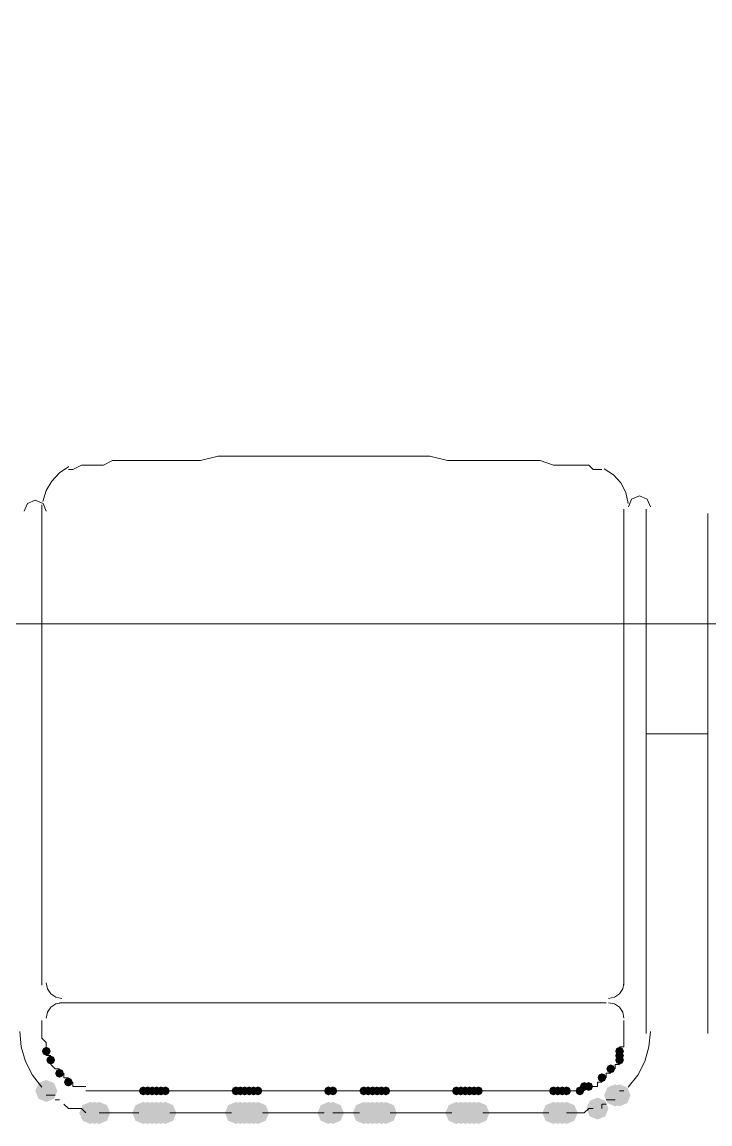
# Model space of a CAD drawing. Extents: x 185064 to 343242, y -369192 to -264966.
# Drawn here: x 233257 to 233750, y -302995 to -302205 of the extents above; entities that cross this region are included whole.
import ezdxf

# ---------------------------------------------------------------- set-up
doc = ezdxf.new("R2010")
doc.units = 0

# ---------------------------------------------------------------- blocks, each defined once
blk = doc.blocks.new('12222')
h = blk.add_hatch(color=3)
h.dxf.hatch_style = 2
h.paths.add_polyline_path([(236885.36, -306345.5), (236883.04, -306351.07), (236877.47, -306353.39), (236871.89, -306351.07), (236869.57, -306345.5), (236871.89, -306339.92), (236877.47, -306337.6), (236883.04, -306339.92)])
h = blk.add_hatch(color=3)
h.dxf.hatch_style = 2
h.paths.add_polyline_path([(236849.05, -306345.5), (236848.12, -306347.73), (236845.89, -306348.65), (236843.66, -306347.73), (236842.73, -306345.5), (236843.66, -306343.27), (236845.89, -306342.34), (236848.12, -306343.27)])
h = blk.add_hatch(color=3)
h.dxf.hatch_style = 2
h.paths.add_polyline_path([(236852.2, -306345.5), (236851.28, -306347.73), (236849.05, -306348.65), (236846.82, -306347.73), (236845.89, -306345.5), (236846.82, -306343.27), (236849.05, -306342.34), (236851.28, -306343.27)])
h = blk.add_hatch(color=3)
h.dxf.hatch_style = 2
h.paths.add_polyline_path([(236855.36, -306345.5), (236854.43, -306347.73), (236852.2, -306348.65), (236849.97, -306347.73), (236849.05, -306345.5), (236849.97, -306343.27), (236852.2, -306342.34), (236854.43, -306343.27)])
h = blk.add_hatch(color=3)
h.dxf.hatch_style = 2
h.paths.add_polyline_path([(236885.36, -306348.65), (236883.04, -306354.23), (236877.47, -306356.55), (236871.89, -306354.23), (236869.57, -306348.65), (236871.89, -306343.08), (236877.47, -306340.76), (236883.04, -306343.08)])
h = blk.add_hatch(color=3)
h.dxf.hatch_style = 2
h.paths.add_polyline_path([(236861.68, -306351.81), (236860.75, -306354.04), (236858.52, -306354.97), (236856.29, -306354.04), (236855.36, -306351.81), (236856.29, -306349.58), (236858.52, -306348.65), (236860.75, -306349.58)])
h = blk.add_hatch(color=3)
h.dxf.hatch_style = 2
h.paths.add_polyline_path([(236867.99, -306358.13), (236867.07, -306360.36), (236864.84, -306361.29), (236862.61, -306360.36), (236861.68, -306358.13), (236862.61, -306355.9), (236864.84, -306354.97), (236867.07, -306355.9)])
h = blk.add_hatch(color=3)
h.dxf.hatch_style = 2
h.paths.add_polyline_path([(236894.84, -306361.29), (236892.52, -306366.86), (236886.94, -306369.18), (236881.37, -306366.86), (236879.05, -306361.29), (236881.37, -306355.71), (236886.94, -306353.39), (236892.52, -306355.71)])
h = blk.add_hatch(color=3)
h.dxf.hatch_style = 2
h.paths.add_polyline_path([(236874.31, -306367.6), (236873.38, -306369.83), (236871.15, -306370.76), (236868.92, -306369.83), (236867.99, -306367.6), (236868.92, -306365.37), (236871.15, -306364.44), (236873.38, -306365.37)])
h = blk.add_hatch(color=3)
h.dxf.hatch_style = 2
h.paths.add_polyline_path([(236874.31, -306370.76), (236873.38, -306372.99), (236871.15, -306373.92), (236868.92, -306372.99), (236867.99, -306370.76), (236868.92, -306368.53), (236871.15, -306367.6), (236873.38, -306368.53)])
h = blk.add_hatch(color=3)
h.dxf.hatch_style = 2
h.paths.add_polyline_path([(236877.47, -306373.92), (236876.54, -306376.15), (236874.31, -306377.07), (236872.08, -306376.15), (236871.15, -306373.92), (236872.08, -306371.69), (236874.31, -306370.76), (236876.54, -306371.69)])
h = blk.add_hatch(color=3)
h.dxf.hatch_style = 2
h.paths.add_polyline_path([(236897.99, -306383.39), (236895.67, -306388.97), (236890.1, -306391.29), (236884.52, -306388.97), (236882.2, -306383.39), (236884.52, -306377.81), (236890.1, -306375.5), (236895.67, -306377.81)])
h = blk.add_hatch(color=3)
h.dxf.hatch_style = 2
h.paths.add_polyline_path([(236897.99, -306386.55), (236895.67, -306392.12), (236890.1, -306394.44), (236884.52, -306392.12), (236882.2, -306386.55), (236884.52, -306380.97), (236890.1, -306378.65), (236895.67, -306380.97)])
h = blk.add_hatch(color=3)
h.dxf.hatch_style = 2
h.paths.add_polyline_path([(236877.47, -306383.39), (236876.54, -306385.62), (236874.31, -306386.55), (236872.08, -306385.62), (236871.15, -306383.39), (236872.08, -306381.16), (236874.31, -306380.23), (236876.54, -306381.16)])
h = blk.add_hatch(color=3)
h.dxf.hatch_style = 2
h.paths.add_polyline_path([(236877.47, -306386.55), (236876.54, -306388.78), (236874.31, -306389.71), (236872.08, -306388.78), (236871.15, -306386.55), (236872.08, -306384.32), (236874.31, -306383.39), (236876.54, -306384.32)])
h = blk.add_hatch(color=3)
h.dxf.hatch_style = 2
h.paths.add_polyline_path([(236877.47, -306389.71), (236876.54, -306391.94), (236874.31, -306392.86), (236872.08, -306391.94), (236871.15, -306389.71), (236872.08, -306387.48), (236874.31, -306386.55), (236876.54, -306387.48)])
h = blk.add_hatch(color=3)
h.dxf.hatch_style = 2
h.paths.add_polyline_path([(236897.99, -306389.71), (236895.67, -306395.28), (236890.1, -306397.6), (236884.52, -306395.28), (236882.2, -306389.71), (236884.52, -306384.13), (236890.1, -306381.81), (236895.67, -306384.13)])
h = blk.add_hatch(color=3)
h.dxf.hatch_style = 2
h.paths.add_polyline_path([(236897.99, -306392.86), (236895.67, -306398.44), (236890.1, -306400.76), (236884.52, -306398.44), (236882.2, -306392.86), (236884.52, -306387.29), (236890.1, -306384.97), (236895.67, -306387.29)])
h = blk.add_hatch(color=3)
h.dxf.hatch_style = 2
h.paths.add_polyline_path([(236877.47, -306392.86), (236876.54, -306395.09), (236874.31, -306396.02), (236872.08, -306395.09), (236871.15, -306392.86), (236872.08, -306390.63), (236874.31, -306389.71), (236876.54, -306390.63)])
h = blk.add_hatch(color=3)
h.dxf.hatch_style = 2
h.paths.add_polyline_path([(236897.99, -306446.55), (236895.67, -306452.12), (236890.1, -306454.44), (236884.52, -306452.12), (236882.2, -306446.55), (236884.52, -306440.97), (236890.1, -306438.65), (236895.67, -306440.97)])
h = blk.add_hatch(color=3)
h.dxf.hatch_style = 2
h.paths.add_polyline_path([(236897.99, -306449.71), (236895.67, -306455.28), (236890.1, -306457.6), (236884.52, -306455.28), (236882.2, -306449.71), (236884.52, -306444.13), (236890.1, -306441.81), (236895.67, -306444.13)])
h = blk.add_hatch(color=3)
h.dxf.hatch_style = 2
h.paths.add_polyline_path([(236877.47, -306446.55), (236876.54, -306448.78), (236874.31, -306449.71), (236872.08, -306448.78), (236871.15, -306446.55), (236872.08, -306444.32), (236874.31, -306443.39), (236876.54, -306444.32)])
h = blk.add_hatch(color=3)
h.dxf.hatch_style = 2
h.paths.add_polyline_path([(236877.47, -306449.71), (236876.54, -306451.94), (236874.31, -306452.86), (236872.08, -306451.94), (236871.15, -306449.71), (236872.08, -306447.48), (236874.31, -306446.55), (236876.54, -306447.48)])
h = blk.add_hatch(color=3)
h.dxf.hatch_style = 2
h.paths.add_polyline_path([(236877.47, -306452.86), (236876.54, -306455.09), (236874.31, -306456.02), (236872.08, -306455.09), (236871.15, -306452.86), (236872.08, -306450.63), (236874.31, -306449.71), (236876.54, -306450.63)])
h = blk.add_hatch(color=3)
h.dxf.hatch_style = 2
h.paths.add_polyline_path([(236897.99, -306452.86), (236895.67, -306458.44), (236890.1, -306460.76), (236884.52, -306458.44), (236882.2, -306452.86), (236884.52, -306447.29), (236890.1, -306444.97), (236895.67, -306447.29)])
h = blk.add_hatch(color=3)
h.dxf.hatch_style = 2
h.paths.add_polyline_path([(236897.99, -306456.02), (236895.67, -306461.6), (236890.1, -306463.92), (236884.52, -306461.6), (236882.2, -306456.02), (236884.52, -306450.45), (236890.1, -306448.13), (236895.67, -306450.45)])
h = blk.add_hatch(color=3)
h.dxf.hatch_style = 2
h.paths.add_polyline_path([(236877.47, -306456.02), (236876.54, -306458.25), (236874.31, -306459.18), (236872.08, -306458.25), (236871.15, -306456.02), (236872.08, -306453.79), (236874.31, -306452.86), (236876.54, -306453.79)])
h = blk.add_hatch(color=3)
h.dxf.hatch_style = 2
h.paths.add_polyline_path([(236877.47, -306459.18), (236876.54, -306461.41), (236874.31, -306462.34), (236872.08, -306461.41), (236871.15, -306459.18), (236872.08, -306456.95), (236874.31, -306456.02), (236876.54, -306456.95)])
h = blk.add_hatch(color=3)
h.dxf.hatch_style = 2
h.paths.add_polyline_path([(236897.99, -306459.18), (236895.67, -306464.76), (236890.1, -306467.07), (236884.52, -306464.76), (236882.2, -306459.18), (236884.52, -306453.6), (236890.1, -306451.29), (236895.67, -306453.6)])
h = blk.add_hatch(color=3)
h.dxf.hatch_style = 2
h.paths.add_polyline_path([(236897.99, -306462.34), (236895.67, -306467.91), (236890.1, -306470.23), (236884.52, -306467.91), (236882.2, -306462.34), (236884.52, -306456.76), (236890.1, -306454.44), (236895.67, -306456.76)])
h = blk.add_hatch(color=3)
h.dxf.hatch_style = 2
h.paths.add_polyline_path([(236877.47, -306462.34), (236876.54, -306464.57), (236874.31, -306465.5), (236872.08, -306464.57), (236871.15, -306462.34), (236872.08, -306460.11), (236874.31, -306459.18), (236876.54, -306460.11)])
h = blk.add_hatch(color=3)
h.dxf.hatch_style = 2
h.paths.add_polyline_path([(236897.99, -306512.86), (236895.67, -306518.44), (236890.1, -306520.76), (236884.52, -306518.44), (236882.2, -306512.86), (236884.52, -306507.29), (236890.1, -306504.97), (236895.67, -306507.29)])
h = blk.add_hatch(color=3)
h.dxf.hatch_style = 2
h.paths.add_polyline_path([(236877.47, -306512.86), (236876.54, -306515.09), (236874.31, -306516.02), (236872.08, -306515.09), (236871.15, -306512.86), (236872.08, -306510.63), (236874.31, -306509.71), (236876.54, -306510.63)])
h = blk.add_hatch(color=3)
h.dxf.hatch_style = 2
h.paths.add_polyline_path([(236877.47, -306516.02), (236876.54, -306518.25), (236874.31, -306519.18), (236872.08, -306518.25), (236871.15, -306516.02), (236872.08, -306513.79), (236874.31, -306512.86), (236876.54, -306513.79)])
h = blk.add_hatch(color=3)
h.dxf.hatch_style = 2
h.paths.add_polyline_path([(236897.99, -306516.02), (236895.67, -306521.6), (236890.1, -306523.92), (236884.52, -306521.6), (236882.2, -306516.02), (236884.52, -306510.45), (236890.1, -306508.13), (236895.67, -306510.45)])
h = blk.add_hatch(color=3)
h.dxf.hatch_style = 2
h.paths.add_polyline_path([(236897.99, -306519.18), (236895.67, -306524.76), (236890.1, -306527.07), (236884.52, -306524.76), (236882.2, -306519.18), (236884.52, -306513.6), (236890.1, -306511.29), (236895.67, -306513.6)])
h = blk.add_hatch(color=3)
h.dxf.hatch_style = 2
h.paths.add_polyline_path([(236877.47, -306519.18), (236876.54, -306521.41), (236874.31, -306522.34), (236872.08, -306521.41), (236871.15, -306519.18), (236872.08, -306516.95), (236874.31, -306516.02), (236876.54, -306516.95)])
h = blk.add_hatch(color=3)
h.dxf.hatch_style = 2
h.paths.add_polyline_path([(236877.47, -306522.34), (236876.54, -306524.57), (236874.31, -306525.5), (236872.08, -306524.57), (236871.15, -306522.34), (236872.08, -306520.11), (236874.31, -306519.18), (236876.54, -306520.11)])
h = blk.add_hatch(color=3)
h.dxf.hatch_style = 2
h.paths.add_polyline_path([(236897.99, -306522.34), (236895.67, -306527.91), (236890.1, -306530.23), (236884.52, -306527.91), (236882.2, -306522.34), (236884.52, -306516.76), (236890.1, -306514.44), (236895.67, -306516.76)])
h = blk.add_hatch(color=3)
h.dxf.hatch_style = 2
h.paths.add_polyline_path([(236897.99, -306525.5), (236895.67, -306531.07), (236890.1, -306533.39), (236884.52, -306531.07), (236882.2, -306525.5), (236884.52, -306519.92), (236890.1, -306517.6), (236895.67, -306519.92)])
h = blk.add_hatch(color=3)
h.dxf.hatch_style = 2
h.paths.add_polyline_path([(236897.99, -306528.65), (236895.67, -306534.23), (236890.1, -306536.55), (236884.52, -306534.23), (236882.2, -306528.65), (236884.52, -306523.08), (236890.1, -306520.76), (236895.67, -306523.08)])
h = blk.add_hatch(color=3)
h.dxf.hatch_style = 2
h.paths.add_polyline_path([(236877.47, -306525.5), (236876.54, -306527.73), (236874.31, -306528.65), (236872.08, -306527.73), (236871.15, -306525.5), (236872.08, -306523.27), (236874.31, -306522.34), (236876.54, -306523.27)])
h = blk.add_hatch(color=3)
h.dxf.hatch_style = 2
h.paths.add_polyline_path([(236877.47, -306528.65), (236876.54, -306530.88), (236874.31, -306531.81), (236872.08, -306530.88), (236871.15, -306528.65), (236872.08, -306526.42), (236874.31, -306525.5), (236876.54, -306526.42)])
h = blk.add_hatch(color=3)
h.dxf.hatch_style = 2
h.paths.add_polyline_path([(236897.99, -306550.76), (236895.67, -306556.33), (236890.1, -306558.65), (236884.52, -306556.33), (236882.2, -306550.76), (236884.52, -306545.18), (236890.1, -306542.86), (236895.67, -306545.18)])
h = blk.add_hatch(color=3)
h.dxf.hatch_style = 2
h.paths.add_polyline_path([(236877.47, -306550.76), (236876.54, -306552.99), (236874.31, -306553.92), (236872.08, -306552.99), (236871.15, -306550.76), (236872.08, -306548.53), (236874.31, -306547.6), (236876.54, -306548.53)])
h = blk.add_hatch(color=3)
h.dxf.hatch_style = 2
h.paths.add_polyline_path([(236877.47, -306553.92), (236876.54, -306556.15), (236874.31, -306557.07), (236872.08, -306556.15), (236871.15, -306553.92), (236872.08, -306551.69), (236874.31, -306550.76), (236876.54, -306551.69)])
h = blk.add_hatch(color=3)
h.dxf.hatch_style = 2
h.paths.add_polyline_path([(236897.99, -306553.92), (236895.67, -306559.49), (236890.1, -306561.81), (236884.52, -306559.49), (236882.2, -306553.92), (236884.52, -306548.34), (236890.1, -306546.02), (236895.67, -306548.34)])
h = blk.add_hatch(color=3)
h.dxf.hatch_style = 2
h.paths.add_polyline_path([(236897.99, -306604.44), (236895.67, -306610.02), (236890.1, -306612.34), (236884.52, -306610.02), (236882.2, -306604.44), (236884.52, -306598.87), (236890.1, -306596.55), (236895.67, -306598.87)])
h = blk.add_hatch(color=3)
h.dxf.hatch_style = 2
h.paths.add_polyline_path([(236897.99, -306607.6), (236895.67, -306613.18), (236890.1, -306615.5), (236884.52, -306613.18), (236882.2, -306607.6), (236884.52, -306602.03), (236890.1, -306599.71), (236895.67, -306602.03)])
h = blk.add_hatch(color=3)
h.dxf.hatch_style = 2
h.paths.add_polyline_path([(236877.47, -306604.44), (236876.54, -306606.67), (236874.31, -306607.6), (236872.08, -306606.67), (236871.15, -306604.44), (236872.08, -306602.21), (236874.31, -306601.29), (236876.54, -306602.21)])
h = blk.add_hatch(color=3)
h.dxf.hatch_style = 2
h.paths.add_polyline_path([(236877.47, -306607.6), (236876.54, -306609.83), (236874.31, -306610.76), (236872.08, -306609.83), (236871.15, -306607.6), (236872.08, -306605.37), (236874.31, -306604.44), (236876.54, -306605.37)])
h = blk.add_hatch(color=3)
h.dxf.hatch_style = 2
h.paths.add_polyline_path([(236877.47, -306610.76), (236876.54, -306612.99), (236874.31, -306613.92), (236872.08, -306612.99), (236871.15, -306610.76), (236872.08, -306608.53), (236874.31, -306607.6), (236876.54, -306608.53)])
h = blk.add_hatch(color=3)
h.dxf.hatch_style = 2
h.paths.add_polyline_path([(236897.99, -306610.76), (236895.67, -306616.33), (236890.1, -306618.65), (236884.52, -306616.33), (236882.2, -306610.76), (236884.52, -306605.18), (236890.1, -306602.86), (236895.67, -306605.18)])
h = blk.add_hatch(color=3)
h.dxf.hatch_style = 2
h.paths.add_polyline_path([(236897.99, -306613.92), (236895.67, -306619.49), (236890.1, -306621.81), (236884.52, -306619.49), (236882.2, -306613.92), (236884.52, -306608.34), (236890.1, -306606.02), (236895.67, -306608.34)])
h = blk.add_hatch(color=3)
h.dxf.hatch_style = 2
h.paths.add_polyline_path([(236877.47, -306613.92), (236876.54, -306616.15), (236874.31, -306617.07), (236872.08, -306616.15), (236871.15, -306613.92), (236872.08, -306611.69), (236874.31, -306610.76), (236876.54, -306611.69)])
h = blk.add_hatch(color=3)
h.dxf.hatch_style = 2
h.paths.add_polyline_path([(236877.47, -306617.07), (236876.54, -306619.3), (236874.31, -306620.23), (236872.08, -306619.3), (236871.15, -306617.07), (236872.08, -306614.84), (236874.31, -306613.92), (236876.54, -306614.84)])
h = blk.add_hatch(color=3)
h.dxf.hatch_style = 2
h.paths.add_polyline_path([(236897.99, -306617.07), (236895.67, -306622.65), (236890.1, -306624.97), (236884.52, -306622.65), (236882.2, -306617.07), (236884.52, -306611.5), (236890.1, -306609.18), (236895.67, -306611.5)])
h = blk.add_hatch(color=3)
h.dxf.hatch_style = 2
h.paths.add_polyline_path([(236897.99, -306620.23), (236895.67, -306625.81), (236890.1, -306628.13), (236884.52, -306625.81), (236882.2, -306620.23), (236884.52, -306614.66), (236890.1, -306612.34), (236895.67, -306614.66)])
h = blk.add_hatch(color=3)
h.dxf.hatch_style = 2
h.paths.add_polyline_path([(236877.47, -306620.23), (236876.54, -306622.46), (236874.31, -306623.39), (236872.08, -306622.46), (236871.15, -306620.23), (236872.08, -306618), (236874.31, -306617.07), (236876.54, -306618)])
h = blk.add_hatch(color=3)
h.dxf.hatch_style = 2
h.paths.add_polyline_path([(236897.99, -306670.76), (236895.67, -306676.33), (236890.1, -306678.65), (236884.52, -306676.33), (236882.2, -306670.76), (236884.52, -306665.18), (236890.1, -306662.86), (236895.67, -306665.18)])
h = blk.add_hatch(color=3)
h.dxf.hatch_style = 2
h.paths.add_polyline_path([(236877.47, -306670.76), (236876.54, -306672.99), (236874.31, -306673.92), (236872.08, -306672.99), (236871.15, -306670.76), (236872.08, -306668.53), (236874.31, -306667.6), (236876.54, -306668.53)])
h = blk.add_hatch(color=3)
h.dxf.hatch_style = 2
h.paths.add_polyline_path([(236877.47, -306673.92), (236876.54, -306676.15), (236874.31, -306677.07), (236872.08, -306676.15), (236871.15, -306673.92), (236872.08, -306671.69), (236874.31, -306670.76), (236876.54, -306671.69)])
h = blk.add_hatch(color=3)
h.dxf.hatch_style = 2
h.paths.add_polyline_path([(236897.99, -306673.92), (236895.67, -306679.49), (236890.1, -306681.81), (236884.52, -306679.49), (236882.2, -306673.92), (236884.52, -306668.34), (236890.1, -306666.02), (236895.67, -306668.34)])
h = blk.add_hatch(color=3)
h.dxf.hatch_style = 2
h.paths.add_polyline_path([(236897.99, -306677.07), (236895.67, -306682.65), (236890.1, -306684.97), (236884.52, -306682.65), (236882.2, -306677.07), (236884.52, -306671.5), (236890.1, -306669.18), (236895.67, -306671.5)])
h = blk.add_hatch(color=3)
h.dxf.hatch_style = 2
h.paths.add_polyline_path([(236877.47, -306677.07), (236876.54, -306679.3), (236874.31, -306680.23), (236872.08, -306679.3), (236871.15, -306677.07), (236872.08, -306674.84), (236874.31, -306673.92), (236876.54, -306674.84)])
h = blk.add_hatch(color=3)
h.dxf.hatch_style = 2
h.paths.add_polyline_path([(236877.47, -306680.23), (236876.54, -306682.46), (236874.31, -306683.39), (236872.08, -306682.46), (236871.15, -306680.23), (236872.08, -306678), (236874.31, -306677.07), (236876.54, -306678)])
h = blk.add_hatch(color=3)
h.dxf.hatch_style = 2
h.paths.add_polyline_path([(236897.99, -306680.23), (236895.67, -306685.81), (236890.1, -306688.13), (236884.52, -306685.81), (236882.2, -306680.23), (236884.52, -306674.66), (236890.1, -306672.34), (236895.67, -306674.66)])
h = blk.add_hatch(color=3)
h.dxf.hatch_style = 2
h.paths.add_polyline_path([(236897.99, -306683.39), (236895.67, -306688.97), (236890.1, -306691.29), (236884.52, -306688.97), (236882.2, -306683.39), (236884.52, -306677.81), (236890.1, -306675.5), (236895.67, -306677.81)])
h = blk.add_hatch(color=3)
h.dxf.hatch_style = 2
h.paths.add_polyline_path([(236897.99, -306686.55), (236895.67, -306692.12), (236890.1, -306694.44), (236884.52, -306692.12), (236882.2, -306686.55), (236884.52, -306680.97), (236890.1, -306678.65), (236895.67, -306680.97)])
h = blk.add_hatch(color=3)
h.dxf.hatch_style = 2
h.paths.add_polyline_path([(236877.47, -306683.39), (236876.54, -306685.62), (236874.31, -306686.55), (236872.08, -306685.62), (236871.15, -306683.39), (236872.08, -306681.16), (236874.31, -306680.23), (236876.54, -306681.16)])
h = blk.add_hatch(color=3)
h.dxf.hatch_style = 2
h.paths.add_polyline_path([(236877.47, -306686.55), (236876.54, -306688.78), (236874.31, -306689.71), (236872.08, -306688.78), (236871.15, -306686.55), (236872.08, -306684.32), (236874.31, -306683.39), (236876.54, -306684.32)])
h = blk.add_hatch(color=3)
h.dxf.hatch_style = 2
h.paths.add_polyline_path([(236897.99, -306718.13), (236895.67, -306723.7), (236890.1, -306726.02), (236884.52, -306723.7), (236882.2, -306718.13), (236884.52, -306712.55), (236890.1, -306710.23), (236895.67, -306712.55)])
h = blk.add_hatch(color=3)
h.dxf.hatch_style = 2
h.paths.add_polyline_path([(236897.99, -306721.29), (236895.67, -306726.86), (236890.1, -306729.18), (236884.52, -306726.86), (236882.2, -306721.29), (236884.52, -306715.71), (236890.1, -306713.39), (236895.67, -306715.71)])
h = blk.add_hatch(color=3)
h.dxf.hatch_style = 2
h.paths.add_polyline_path([(236897.99, -306724.44), (236895.67, -306730.02), (236890.1, -306732.34), (236884.52, -306730.02), (236882.2, -306724.44), (236884.52, -306718.87), (236890.1, -306716.55), (236895.67, -306718.87)])
h = blk.add_hatch(color=3)
h.dxf.hatch_style = 2
h.paths.add_polyline_path([(236871.15, -306740.23), (236870.22, -306742.46), (236867.99, -306743.39), (236865.76, -306742.46), (236864.84, -306740.23), (236865.76, -306738), (236867.99, -306737.07), (236870.22, -306738)])
h = blk.add_hatch(color=3)
h.dxf.hatch_style = 2
h.paths.add_polyline_path([(236855.36, -306752.86), (236854.43, -306755.09), (236852.2, -306756.02), (236849.97, -306755.09), (236849.05, -306752.86), (236849.97, -306750.63), (236852.2, -306749.71), (236854.43, -306750.63)])
h = blk.add_hatch(color=3)
h.dxf.hatch_style = 2
h.paths.add_polyline_path([(236864.84, -306746.55), (236863.91, -306748.78), (236861.68, -306749.71), (236859.45, -306748.78), (236858.52, -306746.55), (236859.45, -306744.32), (236861.68, -306743.39), (236863.91, -306744.32)])
h = blk.add_hatch(color=3)
h.dxf.hatch_style = 2
h.paths.add_polyline_path([(236882.2, -306756.02), (236879.89, -306761.6), (236874.31, -306763.92), (236868.73, -306761.6), (236866.42, -306756.02), (236868.73, -306750.45), (236874.31, -306748.13), (236879.89, -306750.45)])
h = blk.add_hatch(color=3)
h.dxf.hatch_style = 2
h.paths.add_polyline_path([(236849.05, -306756.02), (236848.12, -306758.25), (236845.89, -306759.18), (236843.66, -306758.25), (236842.73, -306756.02), (236843.66, -306753.79), (236845.89, -306752.86), (236848.12, -306753.79)])
at = {"color": 3, "lineweight": 0}
blk.add_lwpolyline([(235633.26, -305792.86), (236539.57, -305792.86), (236539.57, -309010.76), (235633.26, -309010.76)], close=True, dxfattribs=at)
for points in [[(236833.26, -306282.34), (236460.63, -306282.34)], [(236618.52, -306326.55), (236618.52, -306282.34)], [(236455.89, -306323.39), (236450.31, -306325.7), (236447.99, -306331.29), (236450.31, -306336.87), (236455.89, -306339.18)], [(236871.69, -306339.25), (236862.96, -306332.47), (236853.2, -306327.5), (236842.68, -306324.44), (236831.68, -306323.39)], [(236833.26, -306326.55), (236457.47, -306326.55)], [(236453.48, -306339.28), (236445.7, -306340.96), (236438.75, -306344.56), (236432.96, -306349.83), (236428.68, -306356.54)], [(236798.52, -306342.34), (236457.47, -306342.34)], [(236807.99, -306353.39), (236807.13, -306349.09), (236804.76, -306345.57), (236801.24, -306343.21), (236796.94, -306342.34)], [(236822.2, -306342.34), (236817.9, -306343.21), (236814.39, -306345.57), (236812.02, -306349.09), (236811.15, -306353.39)], [(236833.26, -306342.34), (236823.78, -306342.34)], [(236842.73, -306345.5), (236842.73, -306342.34), (236839.57, -306342.34), (236836.42, -306342.34), (236833.26, -306342.34)], [(236858.52, -306348.65), (236855.36, -306348.65), (236855.36, -306345.5)], [(236874.31, -306345.5), (236874.31, -306342.34)], [(236811.15, -306354.97), (236811.15, -306550.76)], [(236864.84, -306354.97), (236861.68, -306354.97), (236861.68, -306351.81)], [(236880.63, -306354.97), (236880.63, -306351.81), (236880.63, -306348.65)], [(236886.94, -306358.13), (236883.78, -306358.13), (236883.78, -306354.97)], [(236429.05, -306358.13), (236429.05, -306361.29), (236429.05, -306364.44), (236425.89, -306367.6), (236425.89, -306373.92), (236425.89, -306380.23), (236425.89, -306386.55), (236425.89, -306392.86), (236422.73, -306402.34), (236422.73, -306411.81), (236422.73, -306421.29), (236422.73, -306433.92), (236422.73, -306443.39), (236422.73, -306456.02), (236422.73, -306468.65), (236419.57, -306481.29), (236419.57, -306493.92), (236419.57, -306509.71), (236419.57, -306522.34), (236419.57, -306538.13), (236419.57, -306550.76), (236419.57, -306563.39), (236419.57, -306579.18), (236419.57, -306591.81), (236419.57, -306607.6), (236419.57, -306620.23), (236419.57, -306632.86), (236422.73, -306645.5), (236422.73, -306658.13), (236422.73, -306667.6), (236422.73, -306680.23), (236422.73, -306689.71), (236422.73, -306699.18), (236422.73, -306708.65), (236425.89, -306714.97), (236425.89, -306721.29), (236425.89, -306727.6), (236425.89, -306730.76), (236429.05, -306737.07), (236429.05, -306740.23)], [(236871.15, -306364.44), (236871.15, -306361.29), (236867.99, -306361.29), (236867.99, -306358.13)], [(236890.1, -306383.39), (236890.1, -306380.23), (236890.1, -306377.07), (236890.1, -306373.92), (236890.1, -306370.76), (236886.94, -306367.6), (236886.94, -306364.44)], [(236874.31, -306383.39), (236874.31, -306380.23), (236874.31, -306377.07)], [(236874.31, -306396.02), (236874.31, -306399.18), (236874.31, -306402.34), (236874.31, -306405.5), (236874.31, -306408.65), (236874.31, -306411.81), (236874.31, -306414.97), (236874.31, -306418.13), (236874.31, -306421.29), (236874.31, -306424.44), (236874.31, -306427.6), (236874.31, -306430.76), (236874.31, -306433.92), (236874.31, -306437.07), (236874.31, -306440.23), (236874.31, -306443.39)], [(236890.1, -306396.02), (236890.1, -306399.18), (236890.1, -306402.34), (236890.1, -306405.5), (236890.1, -306408.65), (236890.1, -306411.81), (236890.1, -306414.97), (236890.1, -306418.13), (236890.1, -306421.29), (236890.1, -306424.44), (236890.1, -306427.6), (236890.1, -306430.76), (236890.1, -306433.92), (236890.1, -306437.07), (236890.1, -306440.23), (236890.1, -306443.39)], [(236874.31, -306465.5), (236874.31, -306468.65), (236874.31, -306471.81), (236874.31, -306474.97), (236874.31, -306478.13), (236874.31, -306481.29), (236874.31, -306484.44), (236874.31, -306487.6), (236874.31, -306490.76), (236874.31, -306493.92), (236874.31, -306497.07), (236874.31, -306500.23), (236874.31, -306503.39), (236874.31, -306506.55), (236874.31, -306509.71)], [(236890.1, -306465.5), (236890.1, -306468.65), (236890.1, -306471.81), (236890.1, -306474.97), (236890.1, -306478.13), (236890.1, -306481.29), (236890.1, -306484.44), (236890.1, -306487.6), (236890.1, -306490.76), (236890.1, -306493.92), (236890.1, -306497.07), (236890.1, -306500.23), (236890.1, -306503.39), (236890.1, -306506.55), (236890.1, -306509.71)], [(236874.31, -306531.81), (236874.31, -306534.97), (236874.31, -306538.13), (236874.31, -306541.29), (236874.31, -306544.44), (236874.31, -306547.6), (236874.31, -306550.76)], [(236890.1, -306531.81), (236890.1, -306534.97), (236890.1, -306538.13), (236890.1, -306541.29), (236890.1, -306544.44), (236890.1, -306547.6), (236890.1, -306550.76)], [(236811.15, -306746.55), (236811.15, -306550.76)], [(236874.31, -306601.29), (236874.31, -306598.13), (236874.31, -306594.97), (236874.31, -306591.81), (236874.31, -306588.65), (236874.31, -306585.5), (236874.31, -306582.34), (236874.31, -306579.18), (236874.31, -306576.02), (236874.31, -306572.86), (236874.31, -306569.71), (236874.31, -306566.55), (236874.31, -306563.39), (236874.31, -306560.23), (236874.31, -306557.07)], [(236890.1, -306601.29), (236890.1, -306598.13), (236890.1, -306594.97), (236890.1, -306591.81), (236890.1, -306588.65), (236890.1, -306585.5), (236890.1, -306582.34), (236890.1, -306579.18), (236890.1, -306576.02), (236890.1, -306572.86), (236890.1, -306569.71), (236890.1, -306566.55), (236890.1, -306563.39), (236890.1, -306560.23), (236890.1, -306557.07)], [(236874.31, -306667.6), (236874.31, -306664.44), (236874.31, -306661.29), (236874.31, -306658.13), (236874.31, -306654.97), (236874.31, -306651.81), (236874.31, -306648.65), (236874.31, -306645.5), (236874.31, -306642.34), (236874.31, -306639.18), (236874.31, -306636.02), (236874.31, -306632.86), (236874.31, -306629.71), (236874.31, -306626.55), (236874.31, -306623.39)], [(236890.1, -306667.6), (236890.1, -306664.44), (236890.1, -306661.29), (236890.1, -306658.13), (236890.1, -306654.97), (236890.1, -306651.81), (236890.1, -306648.65), (236890.1, -306645.5), (236890.1, -306642.34), (236890.1, -306639.18), (236890.1, -306636.02), (236890.1, -306632.86), (236890.1, -306629.71), (236890.1, -306626.55), (236890.1, -306623.39)], [(236874.31, -306718.13), (236874.31, -306714.97), (236874.31, -306711.81), (236874.31, -306708.65), (236874.31, -306705.5), (236874.31, -306702.34), (236874.31, -306699.18), (236874.31, -306696.02), (236874.31, -306692.86), (236874.31, -306689.71)], [(236890.1, -306718.13), (236890.1, -306714.97), (236890.1, -306711.81), (236890.1, -306708.65), (236890.1, -306705.5), (236890.1, -306702.34), (236890.1, -306699.18), (236890.1, -306696.02), (236890.1, -306692.86), (236890.1, -306689.71)], [(236874.31, -306727.6), (236874.31, -306724.44), (236874.31, -306721.29), (236874.31, -306718.13)], [(236867.99, -306737.07), (236871.15, -306737.07), (236871.15, -306733.92), (236871.15, -306730.76), (236871.15, -306727.6)], [(236883.78, -306743.39), (236886.94, -306740.23), (236886.94, -306737.07), (236886.94, -306733.92), (236886.94, -306730.76), (236890.1, -306727.6)], [(236426.99, -306739.93), (236431.54, -306746.58), (236437.37, -306752), (236444.24, -306756.03), (236451.92, -306758.47)], [(236861.68, -306743.39), (236864.84, -306743.39), (236864.84, -306740.23)], [(236796.85, -306756.02), (236801.1, -306755.21), (236804.72, -306752.82), (236807.14, -306749.22), (236807.99, -306744.97)], [(236811.15, -306744.97), (236812.02, -306749.27), (236814.39, -306752.78), (236817.9, -306755.15), (236822.2, -306756.02)], [(236855.36, -306752.86), (236858.52, -306749.71), (236858.52, -306746.55)], [(236877.47, -306756.02), (236877.47, -306752.86), (236877.47, -306749.71)], [(236880.63, -306749.71), (236880.63, -306746.55)], [(236459.05, -306756.02), (236453.46, -306758.33), (236451.15, -306763.92), (236453.46, -306769.5), (236459.05, -306771.81)], [(236833.26, -306759.18), (236836.42, -306759.18), (236839.57, -306756.02), (236842.73, -306756.02)], [(236849.05, -306756.02), (236849.05, -306752.86)], [(236798.52, -306759.18), (236454.31, -306759.18)], [(236833.26, -306759.18), (236823.78, -306759.18)], [(236833.26, -306759.18), (236823.78, -306759.18)], [(236831.68, -306774.97), (236842.68, -306773.92), (236853.2, -306770.86), (236862.96, -306765.89), (236871.7, -306759.11)]]:
    blk.add_lwpolyline(points, dxfattribs=at)

msp = doc.modelspace()

# ---------------------------------------------------------------- block references
at = {"rotation": 270}
msp.add_blockref('12222', (540030.73, -66096.62), dxfattribs=at)

doc.saveas('drawing.dxf')
